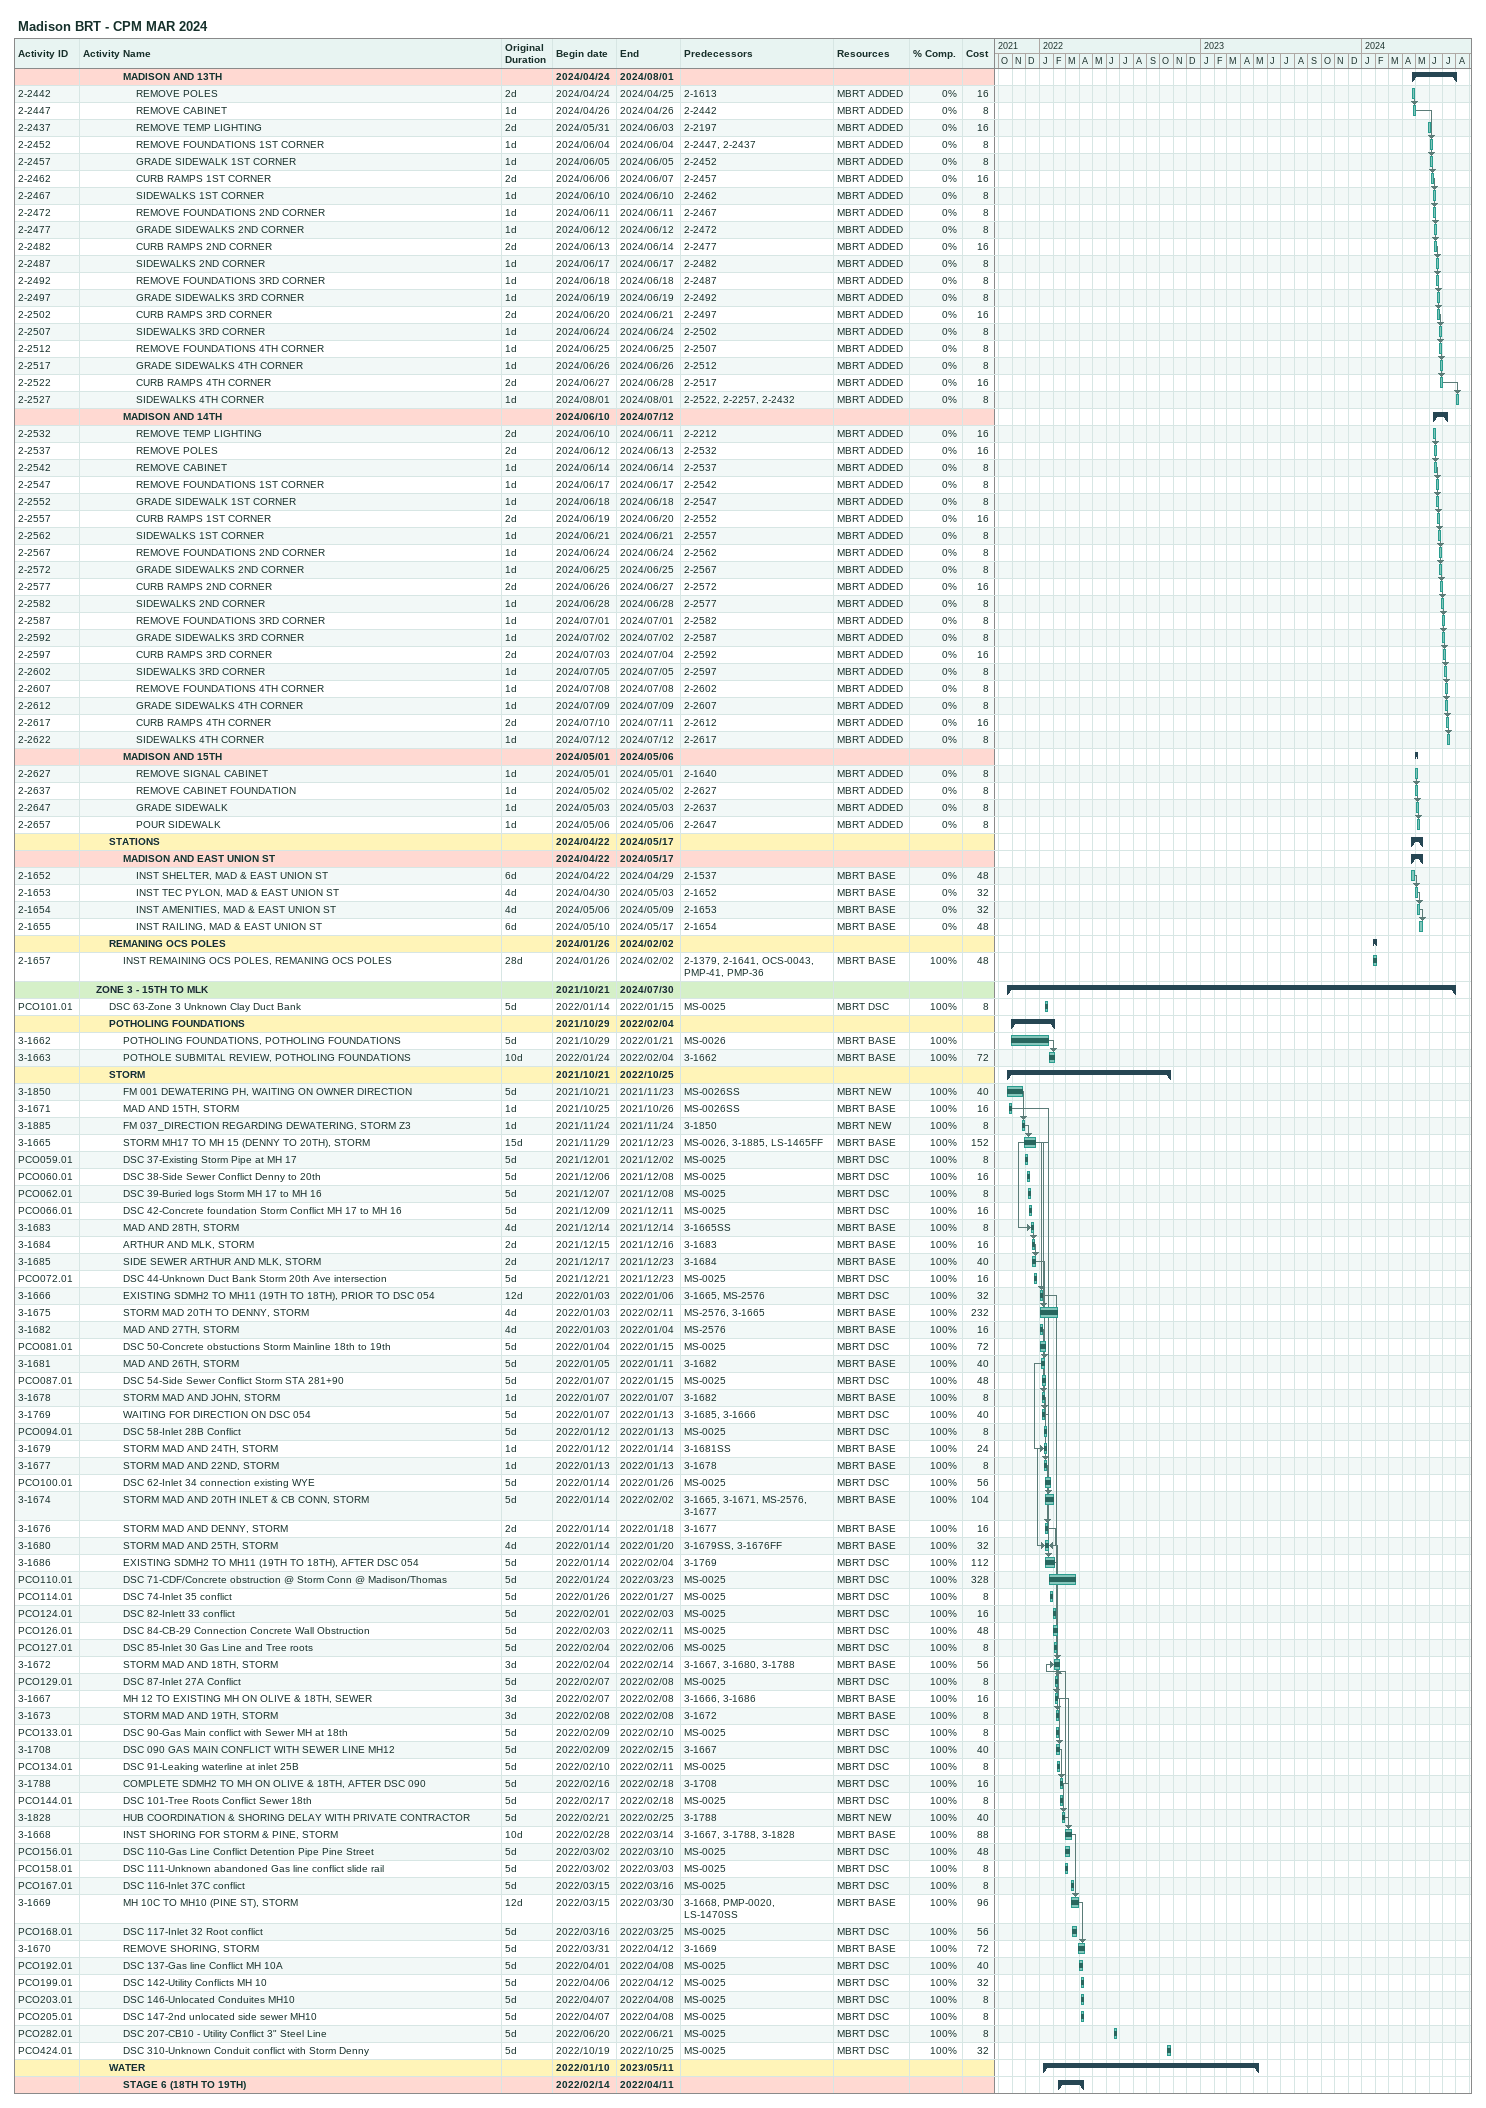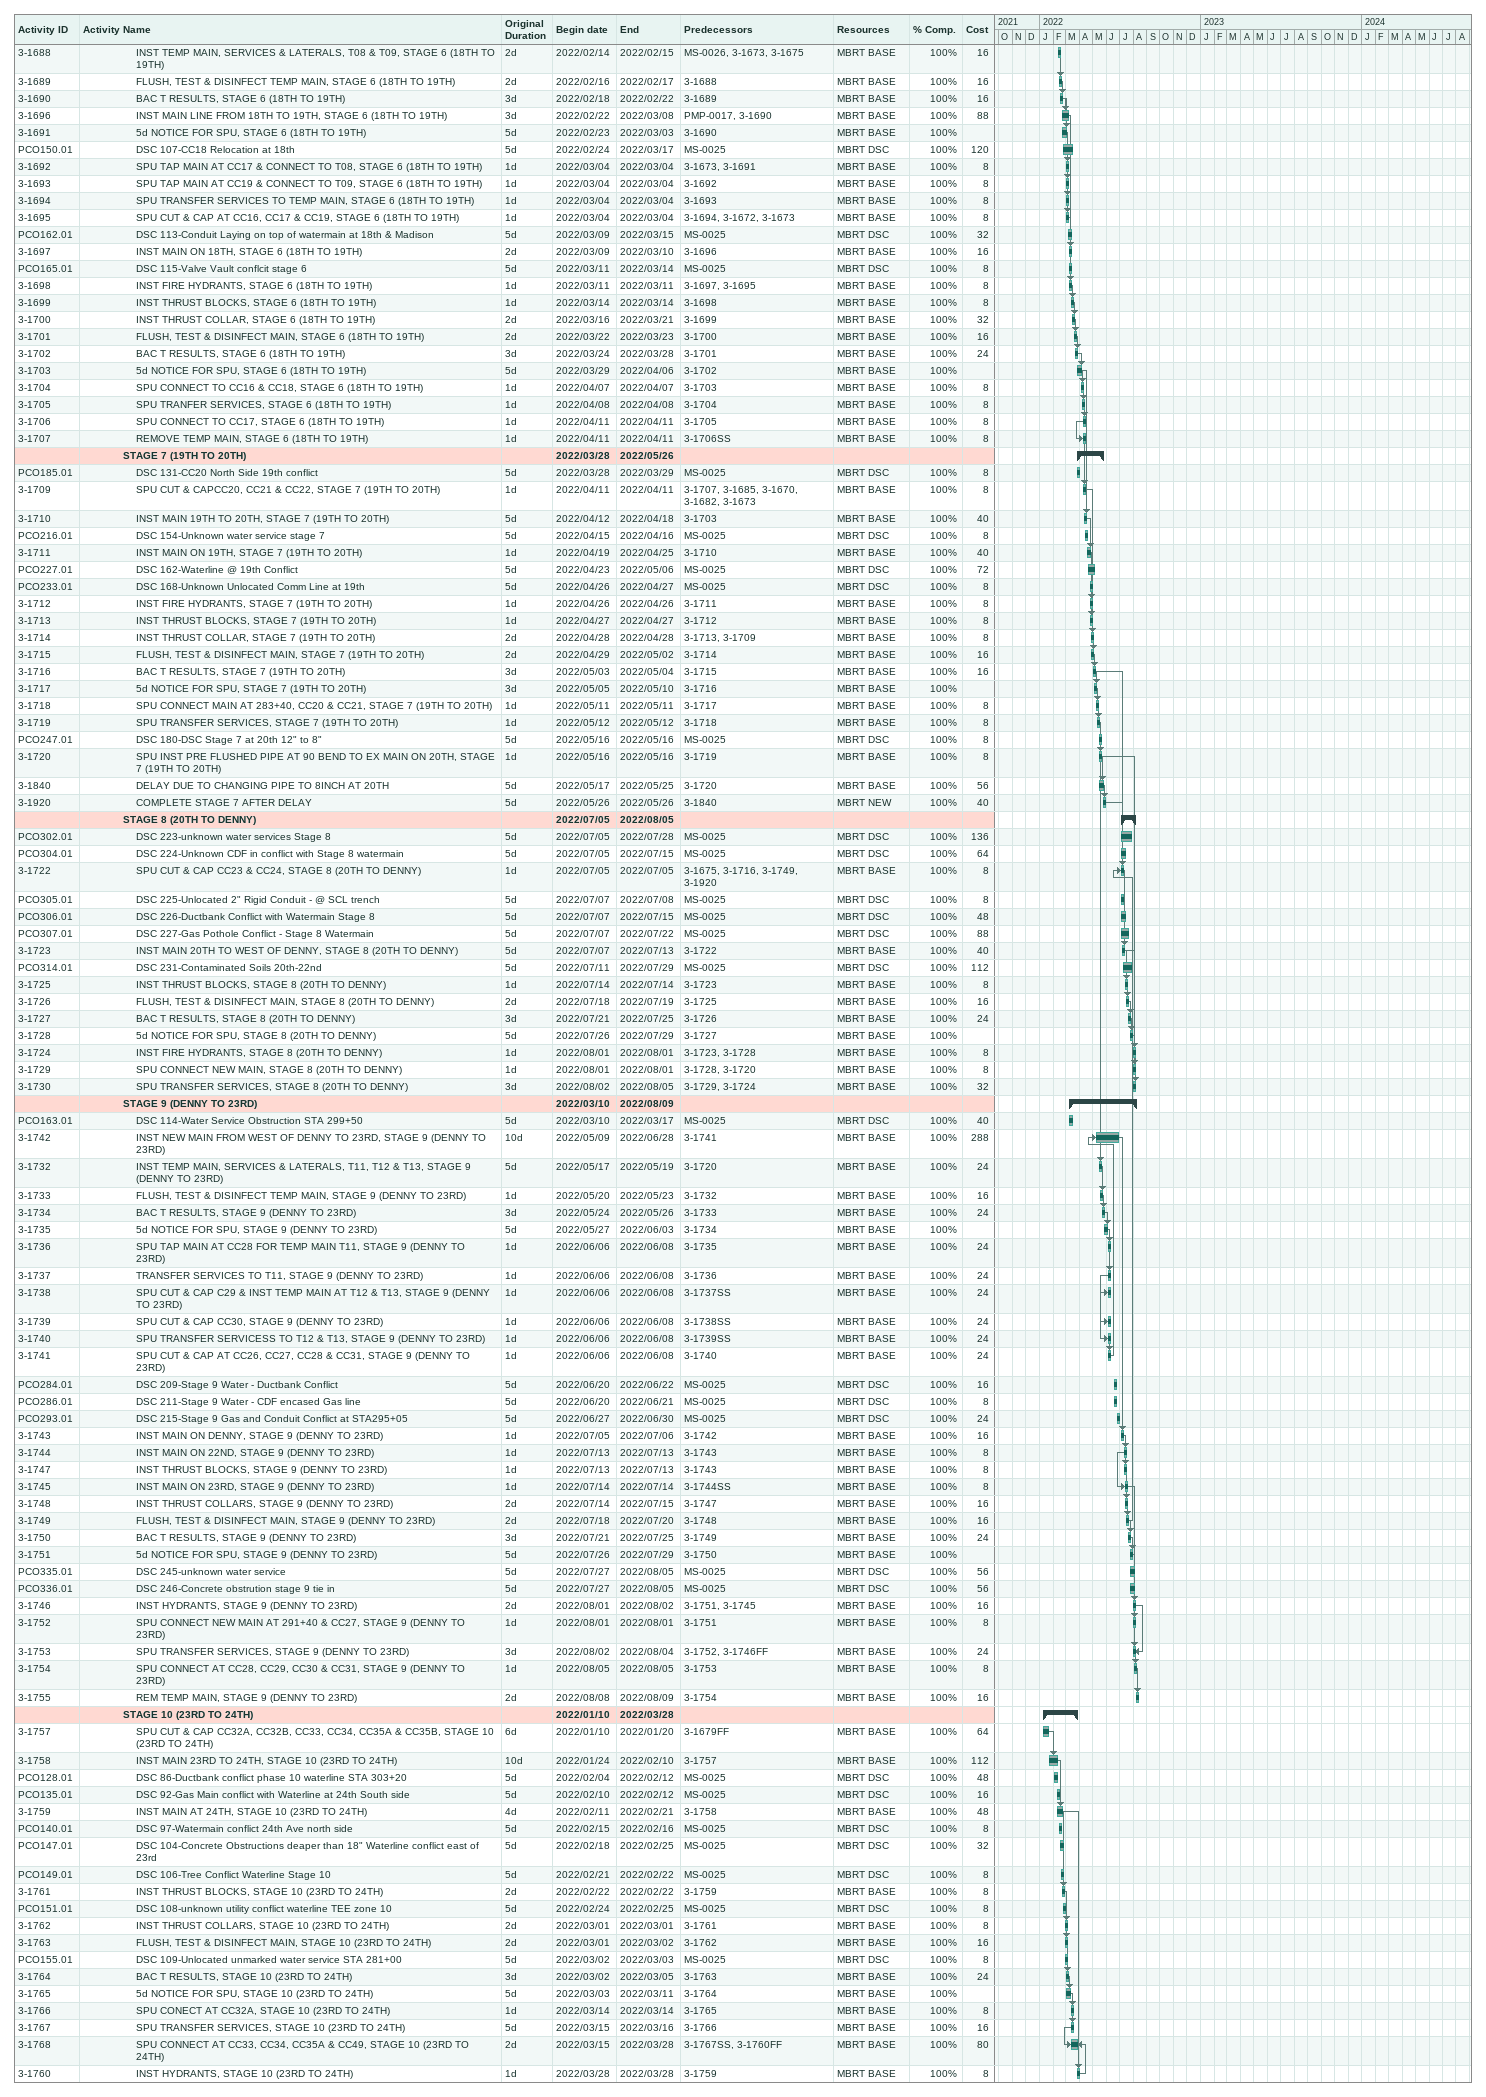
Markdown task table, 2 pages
Madison BRT - CPM MAR 2024

| ID | Level | Task | Original duration | Start | Finish | Predecessors | Resources | % complete | Cost |
|---|---|---|---|---|---|---|---|---|---|
|  | 4 | **MADISON AND 13TH** |  | 2024-04-24 | 2024-08-01 |  |  |  |  |
| 2-2442 | 5 | REMOVE POLES | 2d | 2024-04-24 | 2024-04-25 | 2-1613 | MBRT ADDED | 0 | 16 |
| 2-2447 | 5 | REMOVE CABINET | 1d | 2024-04-26 | 2024-04-26 | 2-2442 | MBRT ADDED | 0 | 8 |
| 2-2437 | 5 | REMOVE TEMP LIGHTING | 2d | 2024-05-31 | 2024-06-03 | 2-2197 | MBRT ADDED | 0 | 16 |
| 2-2452 | 5 | REMOVE FOUNDATIONS 1ST CORNER | 1d | 2024-06-04 | 2024-06-04 | 2-2447, 2-2437 | MBRT ADDED | 0 | 8 |
| 2-2457 | 5 | GRADE SIDEWALK 1ST CORNER | 1d | 2024-06-05 | 2024-06-05 | 2-2452 | MBRT ADDED | 0 | 8 |
| 2-2462 | 5 | CURB RAMPS 1ST CORNER | 2d | 2024-06-06 | 2024-06-07 | 2-2457 | MBRT ADDED | 0 | 16 |
| 2-2467 | 5 | SIDEWALKS 1ST CORNER | 1d | 2024-06-10 | 2024-06-10 | 2-2462 | MBRT ADDED | 0 | 8 |
| 2-2472 | 5 | REMOVE FOUNDATIONS 2ND CORNER | 1d | 2024-06-11 | 2024-06-11 | 2-2467 | MBRT ADDED | 0 | 8 |
| 2-2477 | 5 | GRADE SIDEWALKS 2ND CORNER | 1d | 2024-06-12 | 2024-06-12 | 2-2472 | MBRT ADDED | 0 | 8 |
| 2-2482 | 5 | CURB RAMPS 2ND CORNER | 2d | 2024-06-13 | 2024-06-14 | 2-2477 | MBRT ADDED | 0 | 16 |
| 2-2487 | 5 | SIDEWALKS 2ND CORNER | 1d | 2024-06-17 | 2024-06-17 | 2-2482 | MBRT ADDED | 0 | 8 |
| 2-2492 | 5 | REMOVE FOUNDATIONS 3RD CORNER | 1d | 2024-06-18 | 2024-06-18 | 2-2487 | MBRT ADDED | 0 | 8 |
| 2-2497 | 5 | GRADE SIDEWALKS 3RD CORNER | 1d | 2024-06-19 | 2024-06-19 | 2-2492 | MBRT ADDED | 0 | 8 |
| 2-2502 | 5 | CURB RAMPS 3RD CORNER | 2d | 2024-06-20 | 2024-06-21 | 2-2497 | MBRT ADDED | 0 | 16 |
| 2-2507 | 5 | SIDEWALKS 3RD CORNER | 1d | 2024-06-24 | 2024-06-24 | 2-2502 | MBRT ADDED | 0 | 8 |
| 2-2512 | 5 | REMOVE FOUNDATIONS 4TH CORNER | 1d | 2024-06-25 | 2024-06-25 | 2-2507 | MBRT ADDED | 0 | 8 |
| 2-2517 | 5 | GRADE SIDEWALKS 4TH CORNER | 1d | 2024-06-26 | 2024-06-26 | 2-2512 | MBRT ADDED | 0 | 8 |
| 2-2522 | 5 | CURB RAMPS 4TH CORNER | 2d | 2024-06-27 | 2024-06-28 | 2-2517 | MBRT ADDED | 0 | 16 |
| 2-2527 | 5 | SIDEWALKS 4TH CORNER | 1d | 2024-08-01 | 2024-08-01 | 2-2522, 2-2257, 2-2432 | MBRT ADDED | 0 | 8 |
|  | 4 | **MADISON AND 14TH** |  | 2024-06-10 | 2024-07-12 |  |  |  |  |
| 2-2532 | 5 | REMOVE TEMP LIGHTING | 2d | 2024-06-10 | 2024-06-11 | 2-2212 | MBRT ADDED | 0 | 16 |
| 2-2537 | 5 | REMOVE POLES | 2d | 2024-06-12 | 2024-06-13 | 2-2532 | MBRT ADDED | 0 | 16 |
| 2-2542 | 5 | REMOVE CABINET | 1d | 2024-06-14 | 2024-06-14 | 2-2537 | MBRT ADDED | 0 | 8 |
| 2-2547 | 5 | REMOVE FOUNDATIONS 1ST CORNER | 1d | 2024-06-17 | 2024-06-17 | 2-2542 | MBRT ADDED | 0 | 8 |
| 2-2552 | 5 | GRADE SIDEWALK 1ST CORNER | 1d | 2024-06-18 | 2024-06-18 | 2-2547 | MBRT ADDED | 0 | 8 |
| 2-2557 | 5 | CURB RAMPS 1ST CORNER | 2d | 2024-06-19 | 2024-06-20 | 2-2552 | MBRT ADDED | 0 | 16 |
| 2-2562 | 5 | SIDEWALKS 1ST CORNER | 1d | 2024-06-21 | 2024-06-21 | 2-2557 | MBRT ADDED | 0 | 8 |
| 2-2567 | 5 | REMOVE FOUNDATIONS 2ND CORNER | 1d | 2024-06-24 | 2024-06-24 | 2-2562 | MBRT ADDED | 0 | 8 |
| 2-2572 | 5 | GRADE SIDEWALKS 2ND CORNER | 1d | 2024-06-25 | 2024-06-25 | 2-2567 | MBRT ADDED | 0 | 8 |
| 2-2577 | 5 | CURB RAMPS 2ND CORNER | 2d | 2024-06-26 | 2024-06-27 | 2-2572 | MBRT ADDED | 0 | 16 |
| 2-2582 | 5 | SIDEWALKS 2ND CORNER | 1d | 2024-06-28 | 2024-06-28 | 2-2577 | MBRT ADDED | 0 | 8 |
| 2-2587 | 5 | REMOVE FOUNDATIONS 3RD CORNER | 1d | 2024-07-01 | 2024-07-01 | 2-2582 | MBRT ADDED | 0 | 8 |
| 2-2592 | 5 | GRADE SIDEWALKS 3RD CORNER | 1d | 2024-07-02 | 2024-07-02 | 2-2587 | MBRT ADDED | 0 | 8 |
| 2-2597 | 5 | CURB RAMPS 3RD CORNER | 2d | 2024-07-03 | 2024-07-04 | 2-2592 | MBRT ADDED | 0 | 16 |
| 2-2602 | 5 | SIDEWALKS 3RD CORNER | 1d | 2024-07-05 | 2024-07-05 | 2-2597 | MBRT ADDED | 0 | 8 |
| 2-2607 | 5 | REMOVE FOUNDATIONS 4TH CORNER | 1d | 2024-07-08 | 2024-07-08 | 2-2602 | MBRT ADDED | 0 | 8 |
| 2-2612 | 5 | GRADE SIDEWALKS 4TH CORNER | 1d | 2024-07-09 | 2024-07-09 | 2-2607 | MBRT ADDED | 0 | 8 |
| 2-2617 | 5 | CURB RAMPS 4TH CORNER | 2d | 2024-07-10 | 2024-07-11 | 2-2612 | MBRT ADDED | 0 | 16 |
| 2-2622 | 5 | SIDEWALKS 4TH CORNER | 1d | 2024-07-12 | 2024-07-12 | 2-2617 | MBRT ADDED | 0 | 8 |
|  | 4 | **MADISON AND 15TH** |  | 2024-05-01 | 2024-05-06 |  |  |  |  |
| 2-2627 | 5 | REMOVE SIGNAL CABINET | 1d | 2024-05-01 | 2024-05-01 | 2-1640 | MBRT ADDED | 0 | 8 |
| 2-2637 | 5 | REMOVE CABINET FOUNDATION | 1d | 2024-05-02 | 2024-05-02 | 2-2627 | MBRT ADDED | 0 | 8 |
| 2-2647 | 5 | GRADE SIDEWALK | 1d | 2024-05-03 | 2024-05-03 | 2-2637 | MBRT ADDED | 0 | 8 |
| 2-2657 | 5 | POUR SIDEWALK | 1d | 2024-05-06 | 2024-05-06 | 2-2647 | MBRT ADDED | 0 | 8 |
|  | 3 | **STATIONS** |  | 2024-04-22 | 2024-05-17 |  |  |  |  |
|  | 4 | **MADISON AND EAST UNION ST** |  | 2024-04-22 | 2024-05-17 |  |  |  |  |
| 2-1652 | 5 | INST SHELTER, MAD & EAST UNION ST | 6d | 2024-04-22 | 2024-04-29 | 2-1537 | MBRT BASE | 0 | 48 |
| 2-1653 | 5 | INST TEC PYLON, MAD & EAST UNION ST | 4d | 2024-04-30 | 2024-05-03 | 2-1652 | MBRT BASE | 0 | 32 |
| 2-1654 | 5 | INST AMENITIES, MAD & EAST UNION ST | 4d | 2024-05-06 | 2024-05-09 | 2-1653 | MBRT BASE | 0 | 32 |
| 2-1655 | 5 | INST RAILING, MAD & EAST UNION ST | 6d | 2024-05-10 | 2024-05-17 | 2-1654 | MBRT BASE | 0 | 48 |
|  | 3 | **REMANING OCS POLES** |  | 2024-01-26 | 2024-02-02 |  |  |  |  |
| 2-1657 | 4 | INST REMAINING OCS POLES, REMANING OCS POLES | 28d | 2024-01-26 | 2024-02-02 | 2-1379, 2-1641, OCS-0043, PMP-41, PMP-36 | MBRT BASE | 100 | 48 |
|  | 2 | **ZONE 3 - 15TH TO MLK** |  | 2021-10-21 | 2024-07-30 |  |  |  |  |
| PCO101.01 | 3 | DSC 63-Zone 3 Unknown Clay Duct Bank | 5d | 2022-01-14 | 2022-01-15 | MS-0025 | MBRT DSC | 100 | 8 |
|  | 3 | **POTHOLING FOUNDATIONS** |  | 2021-10-29 | 2022-02-04 |  |  |  |  |
| 3-1662 | 4 | POTHOLING FOUNDATIONS, POTHOLING FOUNDATIONS | 5d | 2021-10-29 | 2022-01-21 | MS-0026 | MBRT BASE | 100 |  |
| 3-1663 | 4 | POTHOLE SUBMITAL REVIEW, POTHOLING FOUNDATIONS | 10d | 2022-01-24 | 2022-02-04 | 3-1662 | MBRT BASE | 100 | 72 |
|  | 3 | **STORM** |  | 2021-10-21 | 2022-10-25 |  |  |  |  |
| 3-1850 | 4 | FM 001 DEWATERING PH, WAITING ON OWNER DIRECTION | 5d | 2021-10-21 | 2021-11-23 | MS-0026SS | MBRT NEW | 100 | 40 |
| 3-1671 | 4 | MAD AND 15TH, STORM | 1d | 2021-10-25 | 2021-10-26 | MS-0026SS | MBRT BASE | 100 | 16 |
| 3-1885 | 4 | FM 037_DIRECTION REGARDING DEWATERING, STORM Z3 | 1d | 2021-11-24 | 2021-11-24 | 3-1850 | MBRT NEW | 100 | 8 |
| 3-1665 | 4 | STORM MH17 TO MH 15 (DENNY TO 20TH), STORM | 15d | 2021-11-29 | 2021-12-23 | MS-0026, 3-1885, LS-1465FF | MBRT BASE | 100 | 152 |
| PCO059.01 | 4 | DSC 37-Existing Storm Pipe at MH 17 | 5d | 2021-12-01 | 2021-12-02 | MS-0025 | MBRT DSC | 100 | 8 |
| PCO060.01 | 4 | DSC 38-Side Sewer Conflict Denny to 20th | 5d | 2021-12-06 | 2021-12-08 | MS-0025 | MBRT DSC | 100 | 16 |
| PCO062.01 | 4 | DSC 39-Buried logs Storm MH 17 to MH 16 | 5d | 2021-12-07 | 2021-12-08 | MS-0025 | MBRT DSC | 100 | 8 |
| PCO066.01 | 4 | DSC 42-Concrete foundation Storm Conflict MH 17 to MH 16 | 5d | 2021-12-09 | 2021-12-11 | MS-0025 | MBRT DSC | 100 | 16 |
| 3-1683 | 4 | MAD AND 28TH, STORM | 4d | 2021-12-14 | 2021-12-14 | 3-1665SS | MBRT BASE | 100 | 8 |
| 3-1684 | 4 | ARTHUR AND MLK, STORM | 2d | 2021-12-15 | 2021-12-16 | 3-1683 | MBRT BASE | 100 | 16 |
| 3-1685 | 4 | SIDE SEWER ARTHUR AND MLK, STORM | 2d | 2021-12-17 | 2021-12-23 | 3-1684 | MBRT BASE | 100 | 40 |
| PCO072.01 | 4 | DSC 44-Unknown Duct Bank Storm 20th Ave intersection | 5d | 2021-12-21 | 2021-12-23 | MS-0025 | MBRT DSC | 100 | 16 |
| 3-1666 | 4 | EXISTING SDMH2 TO MH11 (19TH TO 18TH), PRIOR TO DSC 054 | 12d | 2022-01-03 | 2022-01-06 | 3-1665, MS-2576 | MBRT DSC | 100 | 32 |
| 3-1675 | 4 | STORM MAD 20TH TO DENNY, STORM | 4d | 2022-01-03 | 2022-02-11 | MS-2576, 3-1665 | MBRT BASE | 100 | 232 |
| 3-1682 | 4 | MAD AND 27TH, STORM | 4d | 2022-01-03 | 2022-01-04 | MS-2576 | MBRT BASE | 100 | 16 |
| PCO081.01 | 4 | DSC 50-Concrete obstuctions Storm Mainline 18th to 19th | 5d | 2022-01-04 | 2022-01-15 | MS-0025 | MBRT DSC | 100 | 72 |
| 3-1681 | 4 | MAD AND 26TH, STORM | 5d | 2022-01-05 | 2022-01-11 | 3-1682 | MBRT BASE | 100 | 40 |
| PCO087.01 | 4 | DSC 54-Side Sewer Conflict Storm STA 281+90 | 5d | 2022-01-07 | 2022-01-15 | MS-0025 | MBRT DSC | 100 | 48 |
| 3-1678 | 4 | STORM MAD AND JOHN, STORM | 1d | 2022-01-07 | 2022-01-07 | 3-1682 | MBRT BASE | 100 | 8 |
| 3-1769 | 4 | WAITING FOR DIRECTION ON DSC 054 | 5d | 2022-01-07 | 2022-01-13 | 3-1685, 3-1666 | MBRT DSC | 100 | 40 |
| PCO094.01 | 4 | DSC 58-Inlet 28B Conflict | 5d | 2022-01-12 | 2022-01-13 | MS-0025 | MBRT DSC | 100 | 8 |
| 3-1679 | 4 | STORM MAD AND 24TH, STORM | 1d | 2022-01-12 | 2022-01-14 | 3-1681SS | MBRT BASE | 100 | 24 |
| 3-1677 | 4 | STORM MAD AND 22ND, STORM | 1d | 2022-01-13 | 2022-01-13 | 3-1678 | MBRT BASE | 100 | 8 |
| PCO100.01 | 4 | DSC 62-Inlet 34 connection existing WYE | 5d | 2022-01-14 | 2022-01-26 | MS-0025 | MBRT DSC | 100 | 56 |
| 3-1674 | 4 | STORM MAD AND 20TH INLET & CB CONN, STORM | 5d | 2022-01-14 | 2022-02-02 | 3-1665, 3-1671, MS-2576, 3-1677 | MBRT BASE | 100 | 104 |
| 3-1676 | 4 | STORM MAD AND DENNY, STORM | 2d | 2022-01-14 | 2022-01-18 | 3-1677 | MBRT BASE | 100 | 16 |
| 3-1680 | 4 | STORM MAD AND 25TH, STORM | 4d | 2022-01-14 | 2022-01-20 | 3-1679SS, 3-1676FF | MBRT BASE | 100 | 32 |
| 3-1686 | 4 | EXISTING SDMH2 TO MH11 (19TH TO 18TH), AFTER DSC 054 | 5d | 2022-01-14 | 2022-02-04 | 3-1769 | MBRT DSC | 100 | 112 |
| PCO110.01 | 4 | DSC 71-CDF/Concrete obstruction @ Storm Conn @ Madison/Thomas | 5d | 2022-01-24 | 2022-03-23 | MS-0025 | MBRT DSC | 100 | 328 |
| PCO114.01 | 4 | DSC 74-Inlet 35 conflict | 5d | 2022-01-26 | 2022-01-27 | MS-0025 | MBRT DSC | 100 | 8 |
| PCO124.01 | 4 | DSC 82-Inlett 33 conflict | 5d | 2022-02-01 | 2022-02-03 | MS-0025 | MBRT DSC | 100 | 16 |
| PCO126.01 | 4 | DSC 84-CB-29 Connection Concrete Wall Obstruction | 5d | 2022-02-03 | 2022-02-11 | MS-0025 | MBRT DSC | 100 | 48 |
| PCO127.01 | 4 | DSC 85-Inlet 30 Gas Line and Tree roots | 5d | 2022-02-04 | 2022-02-06 | MS-0025 | MBRT DSC | 100 | 8 |
| 3-1672 | 4 | STORM MAD AND 18TH, STORM | 3d | 2022-02-04 | 2022-02-14 | 3-1667, 3-1680, 3-1788 | MBRT BASE | 100 | 56 |
| PCO129.01 | 4 | DSC 87-Inlet 27A Conflict | 5d | 2022-02-07 | 2022-02-08 | MS-0025 | MBRT DSC | 100 | 8 |
| 3-1667 | 4 | MH 12 TO EXISTING MH ON OLIVE & 18TH, SEWER | 3d | 2022-02-07 | 2022-02-08 | 3-1666, 3-1686 | MBRT BASE | 100 | 16 |
| 3-1673 | 4 | STORM MAD AND 19TH, STORM | 3d | 2022-02-08 | 2022-02-08 | 3-1672 | MBRT BASE | 100 | 8 |
| PCO133.01 | 4 | DSC 90-Gas Main conflict with Sewer MH at 18th | 5d | 2022-02-09 | 2022-02-10 | MS-0025 | MBRT DSC | 100 | 8 |
| 3-1708 | 4 | DSC 090 GAS MAIN CONFLICT WITH SEWER LINE MH12 | 5d | 2022-02-09 | 2022-02-15 | 3-1667 | MBRT DSC | 100 | 40 |
| PCO134.01 | 4 | DSC 91-Leaking waterline at inlet 25B | 5d | 2022-02-10 | 2022-02-11 | MS-0025 | MBRT DSC | 100 | 8 |
| 3-1788 | 4 | COMPLETE SDMH2 TO MH ON OLIVE & 18TH, AFTER DSC 090 | 5d | 2022-02-16 | 2022-02-18 | 3-1708 | MBRT DSC | 100 | 16 |
| PCO144.01 | 4 | DSC 101-Tree Roots Conflict Sewer 18th | 5d | 2022-02-17 | 2022-02-18 | MS-0025 | MBRT DSC | 100 | 8 |
| 3-1828 | 4 | HUB COORDINATION & SHORING DELAY WITH PRIVATE CONTRACTOR | 5d | 2022-02-21 | 2022-02-25 | 3-1788 | MBRT NEW | 100 | 40 |
| 3-1668 | 4 | INST SHORING FOR STORM & PINE, STORM | 10d | 2022-02-28 | 2022-03-14 | 3-1667, 3-1788, 3-1828 | MBRT BASE | 100 | 88 |
| PCO156.01 | 4 | DSC 110-Gas Line Conflict Detention Pipe Pine Street | 5d | 2022-03-02 | 2022-03-10 | MS-0025 | MBRT DSC | 100 | 48 |
| PCO158.01 | 4 | DSC 111-Unknown abandoned Gas line conflict slide rail | 5d | 2022-03-02 | 2022-03-03 | MS-0025 | MBRT DSC | 100 | 8 |
| PCO167.01 | 4 | DSC 116-Inlet 37C conflict | 5d | 2022-03-15 | 2022-03-16 | MS-0025 | MBRT DSC | 100 | 8 |
| 3-1669 | 4 | MH 10C TO MH10 (PINE ST), STORM | 12d | 2022-03-15 | 2022-03-30 | 3-1668, PMP-0020, LS-1470SS | MBRT BASE | 100 | 96 |
| PCO168.01 | 4 | DSC 117-Inlet 32 Root conflict | 5d | 2022-03-16 | 2022-03-25 | MS-0025 | MBRT DSC | 100 | 56 |
| 3-1670 | 4 | REMOVE SHORING, STORM | 5d | 2022-03-31 | 2022-04-12 | 3-1669 | MBRT BASE | 100 | 72 |
| PCO192.01 | 4 | DSC 137-Gas line Conflict MH 10A | 5d | 2022-04-01 | 2022-04-08 | MS-0025 | MBRT DSC | 100 | 40 |
| PCO199.01 | 4 | DSC 142-Utility Conflicts MH 10 | 5d | 2022-04-06 | 2022-04-12 | MS-0025 | MBRT DSC | 100 | 32 |
| PCO203.01 | 4 | DSC 146-Unlocated Conduites MH10 | 5d | 2022-04-07 | 2022-04-08 | MS-0025 | MBRT DSC | 100 | 8 |
| PCO205.01 | 4 | DSC 147-2nd unlocated side sewer MH10 | 5d | 2022-04-07 | 2022-04-08 | MS-0025 | MBRT DSC | 100 | 8 |
| PCO282.01 | 4 | DSC 207-CB10 - Utility Conflict 3" Steel Line | 5d | 2022-06-20 | 2022-06-21 | MS-0025 | MBRT DSC | 100 | 8 |
| PCO424.01 | 4 | DSC 310-Unknown Conduit conflict with Storm Denny | 5d | 2022-10-19 | 2022-10-25 | MS-0025 | MBRT DSC | 100 | 32 |
|  | 3 | **WATER** |  | 2022-01-10 | 2023-05-11 |  |  |  |  |
|  | 4 | **STAGE 6 (18TH TO 19TH)** |  | 2022-02-14 | 2022-04-11 |  |  |  |  |
| 3-1688 | 5 | INST TEMP MAIN, SERVICES & LATERALS, T08 & T09, STAGE 6 (18TH TO 19TH) | 2d | 2022-02-14 | 2022-02-15 | MS-0026, 3-1673, 3-1675 | MBRT BASE | 100 | 16 |
| 3-1689 | 5 | FLUSH, TEST & DISINFECT TEMP MAIN, STAGE 6 (18TH TO 19TH) | 2d | 2022-02-16 | 2022-02-17 | 3-1688 | MBRT BASE | 100 | 16 |
| 3-1690 | 5 | BAC T RESULTS, STAGE 6 (18TH TO 19TH) | 3d | 2022-02-18 | 2022-02-22 | 3-1689 | MBRT BASE | 100 | 16 |
| 3-1696 | 5 | INST MAIN LINE FROM 18TH TO 19TH, STAGE 6 (18TH TO 19TH) | 3d | 2022-02-22 | 2022-03-08 | PMP-0017, 3-1690 | MBRT BASE | 100 | 88 |
| 3-1691 | 5 | 5d NOTICE FOR SPU, STAGE 6 (18TH TO 19TH) | 5d | 2022-02-23 | 2022-03-03 | 3-1690 | MBRT BASE | 100 |  |
| PCO150.01 | 5 | DSC 107-CC18 Relocation at 18th | 5d | 2022-02-24 | 2022-03-17 | MS-0025 | MBRT DSC | 100 | 120 |
| 3-1692 | 5 | SPU TAP MAIN AT CC17 & CONNECT TO T08, STAGE 6 (18TH TO 19TH) | 1d | 2022-03-04 | 2022-03-04 | 3-1673, 3-1691 | MBRT BASE | 100 | 8 |
| 3-1693 | 5 | SPU TAP MAIN AT CC19 & CONNECT TO T09, STAGE 6 (18TH TO 19TH) | 1d | 2022-03-04 | 2022-03-04 | 3-1692 | MBRT BASE | 100 | 8 |
| 3-1694 | 5 | SPU TRANSFER SERVICES TO TEMP MAIN, STAGE 6 (18TH TO 19TH) | 1d | 2022-03-04 | 2022-03-04 | 3-1693 | MBRT BASE | 100 | 8 |
| 3-1695 | 5 | SPU CUT & CAP AT CC16, CC17 & CC19, STAGE 6 (18TH TO 19TH) | 1d | 2022-03-04 | 2022-03-04 | 3-1694, 3-1672, 3-1673 | MBRT BASE | 100 | 8 |
| PCO162.01 | 5 | DSC 113-Conduit Laying on top of watermain at 18th & Madison | 5d | 2022-03-09 | 2022-03-15 | MS-0025 | MBRT DSC | 100 | 32 |
| 3-1697 | 5 | INST MAIN ON 18TH, STAGE 6 (18TH TO 19TH) | 2d | 2022-03-09 | 2022-03-10 | 3-1696 | MBRT BASE | 100 | 16 |
| PCO165.01 | 5 | DSC 115-Valve Vault conflcit stage 6 | 5d | 2022-03-11 | 2022-03-14 | MS-0025 | MBRT DSC | 100 | 8 |
| 3-1698 | 5 | INST FIRE HYDRANTS, STAGE 6 (18TH TO 19TH) | 1d | 2022-03-11 | 2022-03-11 | 3-1697, 3-1695 | MBRT BASE | 100 | 8 |
| 3-1699 | 5 | INST THRUST BLOCKS, STAGE 6 (18TH TO 19TH) | 1d | 2022-03-14 | 2022-03-14 | 3-1698 | MBRT BASE | 100 | 8 |
| 3-1700 | 5 | INST THRUST COLLAR, STAGE 6 (18TH TO 19TH) | 2d | 2022-03-16 | 2022-03-21 | 3-1699 | MBRT BASE | 100 | 32 |
| 3-1701 | 5 | FLUSH, TEST & DISINFECT MAIN, STAGE 6 (18TH TO 19TH) | 2d | 2022-03-22 | 2022-03-23 | 3-1700 | MBRT BASE | 100 | 16 |
| 3-1702 | 5 | BAC T RESULTS, STAGE 6 (18TH TO 19TH) | 3d | 2022-03-24 | 2022-03-28 | 3-1701 | MBRT BASE | 100 | 24 |
| 3-1703 | 5 | 5d NOTICE FOR SPU, STAGE 6 (18TH TO 19TH) | 5d | 2022-03-29 | 2022-04-06 | 3-1702 | MBRT BASE | 100 |  |
| 3-1704 | 5 | SPU CONNECT TO CC16 & CC18, STAGE 6 (18TH TO 19TH) | 1d | 2022-04-07 | 2022-04-07 | 3-1703 | MBRT BASE | 100 | 8 |
| 3-1705 | 5 | SPU TRANFER SERVICES, STAGE 6 (18TH TO 19TH) | 1d | 2022-04-08 | 2022-04-08 | 3-1704 | MBRT BASE | 100 | 8 |
| 3-1706 | 5 | SPU CONNECT TO CC17, STAGE 6 (18TH TO 19TH) | 1d | 2022-04-11 | 2022-04-11 | 3-1705 | MBRT BASE | 100 | 8 |
| 3-1707 | 5 | REMOVE TEMP MAIN, STAGE 6 (18TH TO 19TH) | 1d | 2022-04-11 | 2022-04-11 | 3-1706SS | MBRT BASE | 100 | 8 |
|  | 4 | **STAGE 7 (19TH TO 20TH)** |  | 2022-03-28 | 2022-05-26 |  |  |  |  |
| PCO185.01 | 5 | DSC 131-CC20 North Side 19th conflict | 5d | 2022-03-28 | 2022-03-29 | MS-0025 | MBRT DSC | 100 | 8 |
| 3-1709 | 5 | SPU CUT & CAPCC20, CC21 & CC22, STAGE 7 (19TH TO 20TH) | 1d | 2022-04-11 | 2022-04-11 | 3-1707, 3-1685, 3-1670, 3-1682, 3-1673 | MBRT BASE | 100 | 8 |
| 3-1710 | 5 | INST MAIN 19TH TO 20TH, STAGE 7 (19TH TO 20TH) | 5d | 2022-04-12 | 2022-04-18 | 3-1703 | MBRT BASE | 100 | 40 |
| PCO216.01 | 5 | DSC 154-Unknown water service stage 7 | 5d | 2022-04-15 | 2022-04-16 | MS-0025 | MBRT DSC | 100 | 8 |
| 3-1711 | 5 | INST MAIN ON 19TH, STAGE 7 (19TH TO 20TH) | 1d | 2022-04-19 | 2022-04-25 | 3-1710 | MBRT BASE | 100 | 40 |
| PCO227.01 | 5 | DSC 162-Waterline @ 19th Conflict | 5d | 2022-04-23 | 2022-05-06 | MS-0025 | MBRT DSC | 100 | 72 |
| PCO233.01 | 5 | DSC 168-Unknown Unlocated Comm Line at 19th | 5d | 2022-04-26 | 2022-04-27 | MS-0025 | MBRT DSC | 100 | 8 |
| 3-1712 | 5 | INST FIRE HYDRANTS, STAGE 7 (19TH TO 20TH) | 1d | 2022-04-26 | 2022-04-26 | 3-1711 | MBRT BASE | 100 | 8 |
| 3-1713 | 5 | INST THRUST BLOCKS, STAGE 7 (19TH TO 20TH) | 1d | 2022-04-27 | 2022-04-27 | 3-1712 | MBRT BASE | 100 | 8 |
| 3-1714 | 5 | INST THRUST COLLAR, STAGE 7 (19TH TO 20TH) | 2d | 2022-04-28 | 2022-04-28 | 3-1713, 3-1709 | MBRT BASE | 100 | 8 |
| 3-1715 | 5 | FLUSH, TEST & DISINFECT MAIN, STAGE 7 (19TH TO 20TH) | 2d | 2022-04-29 | 2022-05-02 | 3-1714 | MBRT BASE | 100 | 16 |
| 3-1716 | 5 | BAC T RESULTS, STAGE 7 (19TH TO 20TH) | 3d | 2022-05-03 | 2022-05-04 | 3-1715 | MBRT BASE | 100 | 16 |
| 3-1717 | 5 | 5d NOTICE FOR SPU, STAGE 7 (19TH TO 20TH) | 3d | 2022-05-05 | 2022-05-10 | 3-1716 | MBRT BASE | 100 |  |
| 3-1718 | 5 | SPU CONNECT MAIN AT 283+40, CC20 & CC21, STAGE 7 (19TH TO 20TH) | 1d | 2022-05-11 | 2022-05-11 | 3-1717 | MBRT BASE | 100 | 8 |
| 3-1719 | 5 | SPU TRANSFER SERVICES, STAGE 7 (19TH TO 20TH) | 1d | 2022-05-12 | 2022-05-12 | 3-1718 | MBRT BASE | 100 | 8 |
| PCO247.01 | 5 | DSC 180-DSC Stage 7 at 20th 12" to 8" | 5d | 2022-05-16 | 2022-05-16 | MS-0025 | MBRT DSC | 100 | 8 |
| 3-1720 | 5 | SPU INST PRE FLUSHED PIPE AT 90 BEND TO EX MAIN ON 20TH, STAGE 7 (19TH TO 20TH) | 1d | 2022-05-16 | 2022-05-16 | 3-1719 | MBRT BASE | 100 | 8 |
| 3-1840 | 5 | DELAY DUE TO CHANGING PIPE TO 8INCH AT 20TH | 5d | 2022-05-17 | 2022-05-25 | 3-1720 | MBRT BASE | 100 | 56 |
| 3-1920 | 5 | COMPLETE STAGE 7 AFTER DELAY | 5d | 2022-05-26 | 2022-05-26 | 3-1840 | MBRT NEW | 100 | 40 |
|  | 4 | **STAGE 8 (20TH TO DENNY)** |  | 2022-07-05 | 2022-08-05 |  |  |  |  |
| PCO302.01 | 5 | DSC 223-unknown water services Stage 8 | 5d | 2022-07-05 | 2022-07-28 | MS-0025 | MBRT DSC | 100 | 136 |
| PCO304.01 | 5 | DSC 224-Unknown CDF in conflict with Stage 8 watermain | 5d | 2022-07-05 | 2022-07-15 | MS-0025 | MBRT DSC | 100 | 64 |
| 3-1722 | 5 | SPU CUT & CAP CC23 & CC24, STAGE 8 (20TH TO DENNY) | 1d | 2022-07-05 | 2022-07-05 | 3-1675, 3-1716, 3-1749, 3-1920 | MBRT BASE | 100 | 8 |
| PCO305.01 | 5 | DSC 225-Unlocated 2" Rigid Conduit - @ SCL trench | 5d | 2022-07-07 | 2022-07-08 | MS-0025 | MBRT DSC | 100 | 8 |
| PCO306.01 | 5 | DSC 226-Ductbank Conflict with Watermain Stage 8 | 5d | 2022-07-07 | 2022-07-15 | MS-0025 | MBRT DSC | 100 | 48 |
| PCO307.01 | 5 | DSC 227-Gas Pothole Conflict - Stage 8 Watermain | 5d | 2022-07-07 | 2022-07-22 | MS-0025 | MBRT DSC | 100 | 88 |
| 3-1723 | 5 | INST MAIN 20TH TO WEST OF DENNY, STAGE 8 (20TH TO DENNY) | 5d | 2022-07-07 | 2022-07-13 | 3-1722 | MBRT BASE | 100 | 40 |
| PCO314.01 | 5 | DSC 231-Contaminated Soils 20th-22nd | 5d | 2022-07-11 | 2022-07-29 | MS-0025 | MBRT DSC | 100 | 112 |
| 3-1725 | 5 | INST THRUST BLOCKS, STAGE 8 (20TH TO DENNY) | 1d | 2022-07-14 | 2022-07-14 | 3-1723 | MBRT BASE | 100 | 8 |
| 3-1726 | 5 | FLUSH, TEST & DISINFECT MAIN, STAGE 8 (20TH TO DENNY) | 2d | 2022-07-18 | 2022-07-19 | 3-1725 | MBRT BASE | 100 | 16 |
| 3-1727 | 5 | BAC T RESULTS, STAGE 8 (20TH TO DENNY) | 3d | 2022-07-21 | 2022-07-25 | 3-1726 | MBRT BASE | 100 | 24 |
| 3-1728 | 5 | 5d NOTICE FOR SPU, STAGE 8 (20TH TO DENNY) | 5d | 2022-07-26 | 2022-07-29 | 3-1727 | MBRT BASE | 100 |  |
| 3-1724 | 5 | INST FIRE HYDRANTS, STAGE 8 (20TH TO DENNY) | 1d | 2022-08-01 | 2022-08-01 | 3-1723, 3-1728 | MBRT BASE | 100 | 8 |
| 3-1729 | 5 | SPU CONNECT NEW MAIN, STAGE 8 (20TH TO DENNY) | 1d | 2022-08-01 | 2022-08-01 | 3-1728, 3-1720 | MBRT BASE | 100 | 8 |
| 3-1730 | 5 | SPU TRANSFER SERVICES, STAGE 8 (20TH TO DENNY) | 3d | 2022-08-02 | 2022-08-05 | 3-1729, 3-1724 | MBRT BASE | 100 | 32 |
|  | 4 | **STAGE 9 (DENNY TO 23RD)** |  | 2022-03-10 | 2022-08-09 |  |  |  |  |
| PCO163.01 | 5 | DSC 114-Water Service Obstruction STA 299+50 | 5d | 2022-03-10 | 2022-03-17 | MS-0025 | MBRT DSC | 100 | 40 |
| 3-1742 | 5 | INST NEW MAIN FROM WEST OF DENNY TO 23RD, STAGE 9 (DENNY TO 23RD) | 10d | 2022-05-09 | 2022-06-28 | 3-1741 | MBRT BASE | 100 | 288 |
| 3-1732 | 5 | INST TEMP MAIN, SERVICES & LATERALS, T11, T12 & T13, STAGE 9 (DENNY TO 23RD) | 5d | 2022-05-17 | 2022-05-19 | 3-1720 | MBRT BASE | 100 | 24 |
| 3-1733 | 5 | FLUSH, TEST & DISINFECT TEMP MAIN, STAGE 9 (DENNY TO 23RD) | 1d | 2022-05-20 | 2022-05-23 | 3-1732 | MBRT BASE | 100 | 16 |
| 3-1734 | 5 | BAC T RESULTS, STAGE 9 (DENNY TO 23RD) | 3d | 2022-05-24 | 2022-05-26 | 3-1733 | MBRT BASE | 100 | 24 |
| 3-1735 | 5 | 5d NOTICE FOR SPU, STAGE 9 (DENNY TO 23RD) | 5d | 2022-05-27 | 2022-06-03 | 3-1734 | MBRT BASE | 100 |  |
| 3-1736 | 5 | SPU TAP MAIN AT CC28 FOR TEMP MAIN T11, STAGE 9 (DENNY TO 23RD) | 1d | 2022-06-06 | 2022-06-08 | 3-1735 | MBRT BASE | 100 | 24 |
| 3-1737 | 5 | TRANSFER SERVICES TO T11, STAGE 9 (DENNY TO 23RD) | 1d | 2022-06-06 | 2022-06-08 | 3-1736 | MBRT BASE | 100 | 24 |
| 3-1738 | 5 | SPU CUT & CAP C29 & INST TEMP MAIN AT T12 & T13, STAGE 9 (DENNY TO 23RD) | 1d | 2022-06-06 | 2022-06-08 | 3-1737SS | MBRT BASE | 100 | 24 |
| 3-1739 | 5 | SPU CUT & CAP CC30, STAGE 9 (DENNY TO 23RD) | 1d | 2022-06-06 | 2022-06-08 | 3-1738SS | MBRT BASE | 100 | 24 |
| 3-1740 | 5 | SPU TRANSFER SERVICESS TO T12 & T13, STAGE 9 (DENNY TO 23RD) | 1d | 2022-06-06 | 2022-06-08 | 3-1739SS | MBRT BASE | 100 | 24 |
| 3-1741 | 5 | SPU CUT & CAP AT CC26, CC27, CC28 & CC31, STAGE 9 (DENNY TO 23RD) | 1d | 2022-06-06 | 2022-06-08 | 3-1740 | MBRT BASE | 100 | 24 |
| PCO284.01 | 5 | DSC 209-Stage 9 Water - Ductbank Conflict | 5d | 2022-06-20 | 2022-06-22 | MS-0025 | MBRT DSC | 100 | 16 |
| PCO286.01 | 5 | DSC 211-Stage 9 Water - CDF encased Gas line | 5d | 2022-06-20 | 2022-06-21 | MS-0025 | MBRT DSC | 100 | 8 |
| PCO293.01 | 5 | DSC 215-Stage 9 Gas and Conduit Conflict at STA295+05 | 5d | 2022-06-27 | 2022-06-30 | MS-0025 | MBRT DSC | 100 | 24 |
| 3-1743 | 5 | INST MAIN ON DENNY, STAGE 9 (DENNY TO 23RD) | 1d | 2022-07-05 | 2022-07-06 | 3-1742 | MBRT BASE | 100 | 16 |
| 3-1744 | 5 | INST MAIN ON 22ND, STAGE 9 (DENNY TO 23RD) | 1d | 2022-07-13 | 2022-07-13 | 3-1743 | MBRT BASE | 100 | 8 |
| 3-1747 | 5 | INST THRUST BLOCKS, STAGE 9 (DENNY TO 23RD) | 1d | 2022-07-13 | 2022-07-13 | 3-1743 | MBRT BASE | 100 | 8 |
| 3-1745 | 5 | INST MAIN ON 23RD, STAGE 9 (DENNY TO 23RD) | 1d | 2022-07-14 | 2022-07-14 | 3-1744SS | MBRT BASE | 100 | 8 |
| 3-1748 | 5 | INST THRUST COLLARS, STAGE 9 (DENNY TO 23RD) | 2d | 2022-07-14 | 2022-07-15 | 3-1747 | MBRT BASE | 100 | 16 |
| 3-1749 | 5 | FLUSH, TEST & DISINFECT MAIN, STAGE 9 (DENNY TO 23RD) | 2d | 2022-07-18 | 2022-07-20 | 3-1748 | MBRT BASE | 100 | 16 |
| 3-1750 | 5 | BAC T RESULTS, STAGE 9 (DENNY TO 23RD) | 3d | 2022-07-21 | 2022-07-25 | 3-1749 | MBRT BASE | 100 | 24 |
| 3-1751 | 5 | 5d NOTICE FOR SPU, STAGE 9 (DENNY TO 23RD) | 5d | 2022-07-26 | 2022-07-29 | 3-1750 | MBRT BASE | 100 |  |
| PCO335.01 | 5 | DSC 245-unknown water service | 5d | 2022-07-27 | 2022-08-05 | MS-0025 | MBRT DSC | 100 | 56 |
| PCO336.01 | 5 | DSC 246-Concrete obstrution stage 9 tie in | 5d | 2022-07-27 | 2022-08-05 | MS-0025 | MBRT DSC | 100 | 56 |
| 3-1746 | 5 | INST HYDRANTS, STAGE 9 (DENNY TO 23RD) | 2d | 2022-08-01 | 2022-08-02 | 3-1751, 3-1745 | MBRT BASE | 100 | 16 |
| 3-1752 | 5 | SPU CONNECT NEW MAIN AT 291+40 & CC27, STAGE 9 (DENNY TO 23RD) | 1d | 2022-08-01 | 2022-08-01 | 3-1751 | MBRT BASE | 100 | 8 |
| 3-1753 | 5 | SPU TRANSFER SERVICES, STAGE 9 (DENNY TO 23RD) | 3d | 2022-08-02 | 2022-08-04 | 3-1752, 3-1746FF | MBRT BASE | 100 | 24 |
| 3-1754 | 5 | SPU CONNECT AT CC28, CC29, CC30 & CC31, STAGE 9 (DENNY TO 23RD) | 1d | 2022-08-05 | 2022-08-05 | 3-1753 | MBRT BASE | 100 | 8 |
| 3-1755 | 5 | REM TEMP MAIN, STAGE 9 (DENNY TO 23RD) | 2d | 2022-08-08 | 2022-08-09 | 3-1754 | MBRT BASE | 100 | 16 |
|  | 4 | **STAGE 10 (23RD TO 24TH)** |  | 2022-01-10 | 2022-03-28 |  |  |  |  |
| 3-1757 | 5 | SPU CUT & CAP CC32A, CC32B, CC33, CC34, CC35A & CC35B, STAGE 10 (23RD TO 24TH) | 6d | 2022-01-10 | 2022-01-20 | 3-1679FF | MBRT BASE | 100 | 64 |
| 3-1758 | 5 | INST MAIN 23RD TO 24TH, STAGE 10 (23RD TO 24TH) | 10d | 2022-01-24 | 2022-02-10 | 3-1757 | MBRT BASE | 100 | 112 |
| PCO128.01 | 5 | DSC 86-Ductbank conflict phase 10 waterline STA 303+20 | 5d | 2022-02-04 | 2022-02-12 | MS-0025 | MBRT DSC | 100 | 48 |
| PCO135.01 | 5 | DSC 92-Gas Main conflict with Waterline at 24th South side | 5d | 2022-02-10 | 2022-02-12 | MS-0025 | MBRT DSC | 100 | 16 |
| 3-1759 | 5 | INST MAIN AT 24TH, STAGE 10 (23RD TO 24TH) | 4d | 2022-02-11 | 2022-02-21 | 3-1758 | MBRT BASE | 100 | 48 |
| PCO140.01 | 5 | DSC 97-Watermain conflict 24th Ave north side | 5d | 2022-02-15 | 2022-02-16 | MS-0025 | MBRT DSC | 100 | 8 |
| PCO147.01 | 5 | DSC 104-Concrete Obstructions deaper than 18" Waterline conflict east of 23rd | 5d | 2022-02-18 | 2022-02-25 | MS-0025 | MBRT DSC | 100 | 32 |
| PCO149.01 | 5 | DSC 106-Tree Conflict Waterline Stage 10 | 5d | 2022-02-21 | 2022-02-22 | MS-0025 | MBRT DSC | 100 | 8 |
| 3-1761 | 5 | INST THRUST BLOCKS, STAGE 10 (23RD TO 24TH) | 2d | 2022-02-22 | 2022-02-22 | 3-1759 | MBRT BASE | 100 | 8 |
| PCO151.01 | 5 | DSC 108-unknown utility conflict waterline TEE zone 10 | 5d | 2022-02-24 | 2022-02-25 | MS-0025 | MBRT DSC | 100 | 8 |
| 3-1762 | 5 | INST THRUST COLLARS, STAGE 10 (23RD TO 24TH) | 2d | 2022-03-01 | 2022-03-01 | 3-1761 | MBRT BASE | 100 | 8 |
| 3-1763 | 5 | FLUSH, TEST & DISINFECT MAIN, STAGE 10 (23RD TO 24TH) | 2d | 2022-03-01 | 2022-03-02 | 3-1762 | MBRT BASE | 100 | 16 |
| PCO155.01 | 5 | DSC 109-Unlocated unmarked water service STA 281+00 | 5d | 2022-03-02 | 2022-03-03 | MS-0025 | MBRT DSC | 100 | 8 |
| 3-1764 | 5 | BAC T RESULTS, STAGE 10 (23RD TO 24TH) | 3d | 2022-03-02 | 2022-03-05 | 3-1763 | MBRT BASE | 100 | 24 |
| 3-1765 | 5 | 5d NOTICE FOR SPU, STAGE 10 (23RD TO 24TH) | 5d | 2022-03-03 | 2022-03-11 | 3-1764 | MBRT BASE | 100 |  |
| 3-1766 | 5 | SPU CONECT AT CC32A, STAGE 10 (23RD TO 24TH) | 1d | 2022-03-14 | 2022-03-14 | 3-1765 | MBRT BASE | 100 | 8 |
| 3-1767 | 5 | SPU TRANSFER SERVICES, STAGE 10 (23RD TO 24TH) | 5d | 2022-03-15 | 2022-03-16 | 3-1766 | MBRT BASE | 100 | 16 |
| 3-1768 | 5 | SPU CONNECT AT CC33, CC34, CC35A & CC49, STAGE 10 (23RD TO 24TH) | 2d | 2022-03-15 | 2022-03-28 | 3-1767SS, 3-1760FF | MBRT BASE | 100 | 80 |
| 3-1760 | 5 | INST HYDRANTS, STAGE 10 (23RD TO 24TH) | 1d | 2022-03-28 | 2022-03-28 | 3-1759 | MBRT BASE | 100 | 8 |
